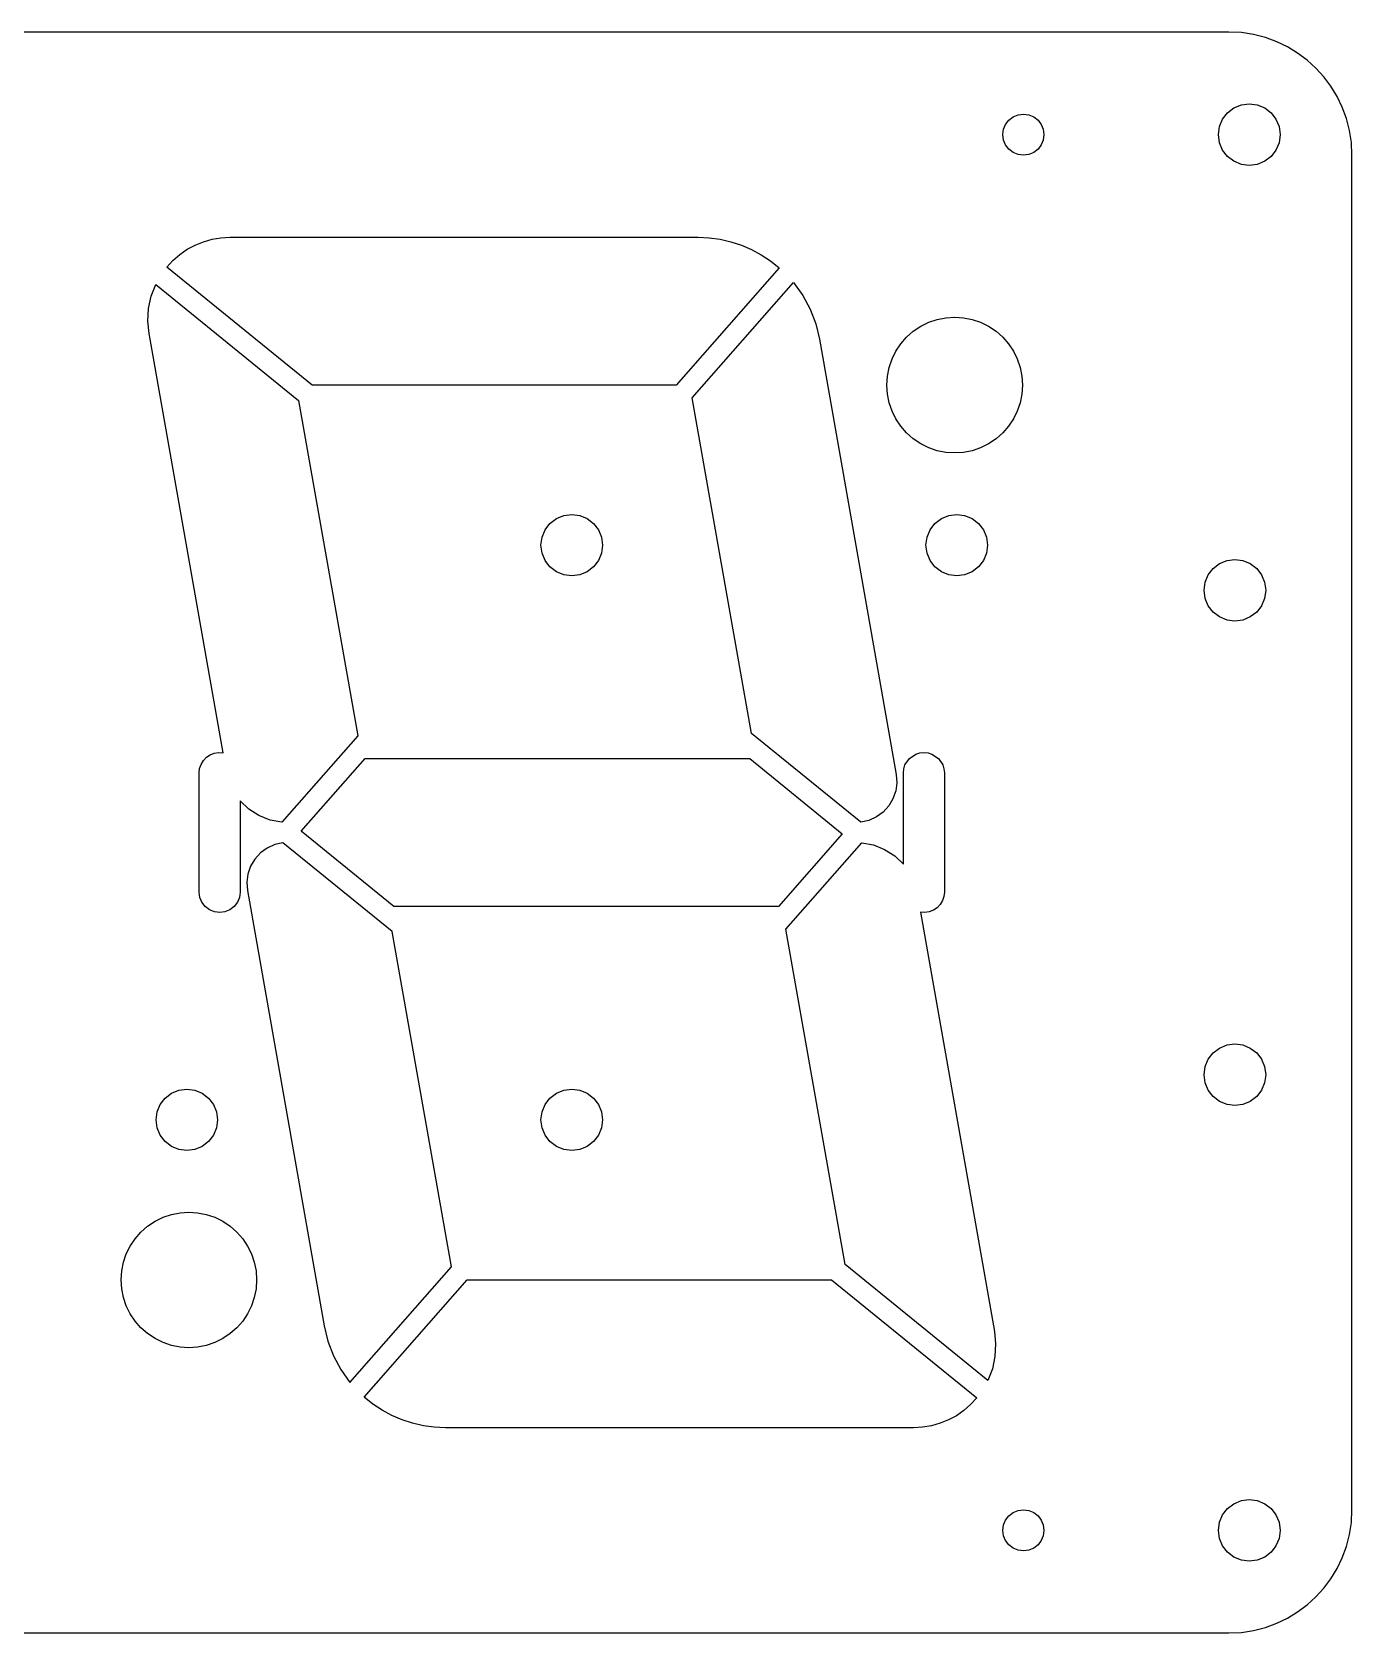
# Model space of a CAD drawing. Extents: x -1183 to 1183, y -416 to 183.
# Drawn here: x 940 to 1183, y -415.7 to -120.9 of the extents above; entities that cross this region are included whole.
import ezdxf

# ---------------------------------------------------------------- set-up
doc = ezdxf.new("R2010")
doc.units = 0

msp = doc.modelspace()

# ---------------------------------------------------------------- linework, layer by layer
for p, q in [((1160.32, -120.945), (540.472, -120.945)), ((1162.638604, -121.062089), (1160.32, -120.945)), ((1164.890231, -121.405738), (1162.638604, -121.062089)), ((1167.063482, -121.964546), (1164.890231, -121.405738)), ((1169.146958, -122.727116), (1167.063482, -121.964546)), ((1171.12926, -123.682048), (1169.146958, -122.727116)), ((1172.998989, -124.817944), (1171.12926, -123.682048)), ((1174.744748, -126.123406), (1172.998989, -124.817944)), ((1176.355137, -127.587033), (1174.744748, -126.123406)), ((1177.818758, -129.197429), (1176.355137, -127.587033)), ((1179.124212, -130.943194), (1177.818758, -129.197429)), ((1180.2601, -132.812928), (1179.124212, -130.943194)), ((1160.07313, -135.842806), (1161.25605, -134.933242)), ((1161.25605, -134.933242), (1162.635215, -134.363586)), ((1162.635215, -134.363586), (1164.0907, -134.1737)), ((1164.0907, -134.1737), (1165.546185, -134.363586)), ((1165.546185, -134.363586), (1166.92535, -134.933242)), ((1166.92535, -134.933242), (1168.10827, -135.842806)), ((1181.215023, -134.795235), (1180.2601, -132.812928)), ((1181.977584, -136.878714), (1181.215023, -134.795235)), ((1118.868561, -138.853856), (1119.242323, -137.946877)), ((1119.242323, -137.946877), (1119.836771, -137.166531)), ((1119.836771, -137.166531), (1120.62639, -136.557285)), ((1120.62639, -136.557285), (1121.547811, -136.17563)), ((1121.547811, -136.17563), (1122.5205, -136.048411)), ((1122.5205, -136.048411), (1123.493189, -136.17563)), ((1123.493189, -136.17563), (1124.41461, -136.557285)), ((1124.41461, -136.557285), (1125.204229, -137.166531)), ((1125.204229, -137.166531), (1125.798677, -137.946877)), ((1125.798677, -137.946877), (1126.172439, -138.853856)), ((1158.4214, -139.843), (1158.617646, -138.36378)), ((1158.617646, -138.36378), (1159.180942, -137.00835)), ((1159.180942, -137.00835), (1160.07313, -135.842806)), ((1168.10827, -135.842806), (1169.000458, -137.00835)), ((1169.000458, -137.00835), (1169.563754, -138.36378)), ((1169.563754, -138.36378), (1169.76, -139.843)), ((1182.536383, -139.051967), (1181.977584, -136.878714)), ((1118.741, -139.843), (1118.868561, -138.853856)), ((1118.868561, -140.832144), (1118.741, -139.843)), ((1119.242323, -141.739123), (1118.868561, -140.832144)), ((1126.172439, -140.832144), (1125.798677, -141.739123)), ((1126.172439, -138.853856), (1126.3, -139.843)), ((1126.3, -139.843), (1126.172439, -140.832144)), ((1126.3, -139.843), (1126.3, -139.843)), ((1158.617646, -141.32222), (1158.4214, -139.843)), ((1159.180942, -142.67765), (1158.617646, -141.32222)), ((1169.563754, -141.32222), (1169.000458, -142.67765)), ((1169.76, -139.843), (1169.563754, -141.32222)), ((1169.76, -139.843), (1169.76, -139.843)), ((1182.880021, -141.303595), (1182.536383, -139.051967)), ((1182.9971, -143.6222), (1182.880021, -141.303595)), ((1119.836771, -142.519469), (1119.242323, -141.739123)), ((1120.62639, -143.128715), (1119.836771, -142.519469)), ((1121.547811, -143.51037), (1120.62639, -143.128715)), ((1122.5205, -143.637589), (1121.547811, -143.51037)), ((1123.493189, -143.51037), (1122.5205, -143.637589)), ((1124.41461, -143.128715), (1123.493189, -143.51037)), ((1125.204229, -142.519469), (1124.41461, -143.128715)), ((1125.798677, -141.739123), (1125.204229, -142.519469)), ((1160.07313, -143.843194), (1159.180942, -142.67765)), ((1161.25605, -144.752758), (1160.07313, -143.843194)), ((1168.10827, -143.843194), (1166.92535, -144.752758)), ((1169.000458, -142.67765), (1168.10827, -143.843194)), ((1182.9971, -393.0712), (1182.9971, -143.6222)), ((1162.635215, -145.322414), (1161.25605, -144.752758)), ((1164.0907, -145.5123), (1162.635215, -145.322414)), ((1165.546185, -145.322414), (1164.0907, -145.5123)), ((1166.92535, -144.752758), (1165.546185, -145.322414)), ((971.54876, -159.558863), (973.139885, -159.10834)), ((973.139885, -159.10834), (974.780276, -158.833325)), ((974.780276, -158.833325), (976.4563, -158.74023)), ((976.4563, -158.74023), (1062.6234, -158.74023)), ((1062.6234, -158.74023), (1064.674868, -158.833173)), ((1064.674868, -158.833173), (1066.697185, -159.109092)), ((1066.697185, -159.109092), (1068.678763, -159.563627)), ((965.949592, -162.987749), (967.207318, -161.899336)), ((967.207318, -161.899336), (968.568843, -160.960775)), ((968.568843, -160.960775), (970.020535, -160.178479)), ((970.020535, -160.178479), (971.54876, -159.558863)), ((1068.678763, -159.563627), (1070.608013, -160.192421)), ((1070.608013, -160.192421), (1072.47335, -160.991113)), ((1072.47335, -160.991113), (1074.263185, -161.955344)), ((1074.263185, -161.955344), (1075.965931, -163.080757)), ((964.8093, -164.2196), (965.949592, -162.987749)), ((991.5645, -185.9528), (964.8093, -164.2196)), ((1077.57, -164.363), (1058.6051, -185.9528)), ((1075.965931, -163.080757), (1077.57, -164.36299)), ((1077.57, -164.36299), (1077.57, -164.363)), ((961.946871, -169.605788), (962.76966, -167.4333)), ((962.76966, -167.4333), (989.06666, -188.7943)), ((1061.5348, -188.337), (1080.1971, -167.0918)), ((1080.1971, -167.0918), (1081.876584, -169.44452)), ((961.468435, -171.865333), (961.946871, -169.605788)), ((1081.876584, -169.44452), (1083.238294, -171.981231)), ((961.339744, -174.171386), (961.468435, -171.865333)), ((1083.238294, -171.981231), (1084.267633, -174.670026)), ((1105.098862, -174.388434), (1106.649922, -173.864406)), ((1106.649922, -173.864406), (1108.243185, -173.549989)), ((1108.243185, -173.549989), (1109.85755, -173.445184)), ((1109.85755, -173.445184), (1111.471915, -173.549989)), ((1111.471915, -173.549989), (1113.065178, -173.864406)), ((1113.065178, -173.864406), (1114.616238, -174.388434)), ((961.56619, -176.4834), (961.339744, -174.171386)), ((975.17409, -253.6578), (961.56619, -176.4834)), ((1084.267633, -174.670026), (1084.95, -177.479)), ((1101.006315, -177.12985), (1102.233623, -176.046288)), ((1102.233623, -176.046288), (1103.611108, -175.122073)), ((1103.611108, -175.122073), (1105.098862, -174.388434)), ((1114.616238, -174.388434), (1116.103992, -175.122073)), ((1116.103992, -175.122073), (1117.481477, -176.046288)), ((1117.481477, -176.046288), (1118.708785, -177.12985)), ((1084.95, -177.479), (1099.0845, -257.64)), ((1084.95, -177.479), (1084.95, -177.479)), ((1098.330617, -181.153668), (1099.044295, -179.701835)), ((1099.044295, -179.701835), (1099.9397, -178.354464)), ((1099.9397, -178.354464), (1101.006315, -177.12985)), ((1118.708785, -177.12985), (1119.7754, -178.354464)), ((1119.7754, -178.354464), (1120.670805, -179.701835)), ((1120.670805, -179.701835), (1121.384483, -181.153668)), ((1097.490503, -184.297545), (1097.80918, -182.69167)), ((1097.80918, -182.69167), (1098.330617, -181.153668)), ((1121.384483, -181.153668), (1121.90592, -182.69167)), ((1121.90592, -182.69167), (1122.224597, -184.297545)), ((1097.3851, -185.953), (1097.490503, -184.297545)), ((1122.224597, -184.297545), (1122.33, -185.953)), ((1058.6051, -185.9528), (991.5645, -185.9528)), ((1072.4264, -250.1063), (1061.5348, -188.337)), ((1097.490503, -187.608455), (1097.3851, -185.953)), ((1097.80918, -189.21433), (1097.490503, -187.608455)), ((1122.224597, -187.608455), (1121.90592, -189.21433)), ((1122.33, -185.953), (1122.224597, -187.608455)), ((1122.33, -185.953), (1122.33, -185.953)), ((989.06666, -188.7943), (999.95826, -250.5636)), ((1098.330617, -190.752332), (1097.80918, -189.21433)), ((1099.044295, -192.204165), (1098.330617, -190.752332)), ((1121.384483, -190.752332), (1120.670805, -192.204165)), ((1121.90592, -189.21433), (1121.384483, -190.752332)), ((1099.9397, -193.551536), (1099.044295, -192.204165)), ((1101.006315, -194.77615), (1099.9397, -193.551536)), ((1119.7754, -193.551536), (1118.708785, -194.77615)), ((1120.670805, -192.204165), (1119.7754, -193.551536)), ((1102.233623, -195.859712), (1101.006315, -194.77615)), ((1103.611108, -196.783927), (1102.233623, -195.859712)), ((1105.098862, -197.517566), (1103.611108, -196.783927)), ((1106.649922, -198.041594), (1105.098862, -197.517566)), ((1114.616238, -197.517566), (1113.065178, -198.041594)), ((1116.103992, -196.783927), (1114.616238, -197.517566)), ((1117.481477, -195.859712), (1116.103992, -196.783927)), ((1118.708785, -194.77615), (1117.481477, -195.859712)), ((1108.243185, -198.356011), (1106.649922, -198.041594)), ((1109.85755, -198.460816), (1108.243185, -198.356011)), ((1111.471915, -198.356011), (1109.85755, -198.460816)), ((1113.065178, -198.041594), (1111.471915, -198.356011)), ((1034.460942, -212.59835), (1035.35313, -211.432806)), ((1035.35313, -211.432806), (1036.53605, -210.523242)), ((1036.53605, -210.523242), (1037.915215, -209.953586)), ((1037.915215, -209.953586), (1039.3707, -209.7637)), ((1039.3707, -209.7637), (1040.826185, -209.953586)), ((1040.826185, -209.953586), (1042.20535, -210.523242)), ((1042.20535, -210.523242), (1043.38827, -211.432806)), ((1043.38827, -211.432806), (1044.280458, -212.59835)), ((1105.330942, -212.59835), (1106.22313, -211.432806)), ((1106.22313, -211.432806), (1107.40605, -210.523242)), ((1107.40605, -210.523242), (1108.785215, -209.953586)), ((1108.785215, -209.953586), (1110.2407, -209.7637)), ((1110.2407, -209.7637), (1111.696185, -209.953586)), ((1111.696185, -209.953586), (1113.07535, -210.523242)), ((1113.07535, -210.523242), (1114.25827, -211.432806)), ((1114.25827, -211.432806), (1115.150458, -212.59835)), ((1033.7014, -215.433), (1033.897646, -213.95378)), ((1033.897646, -213.95378), (1034.460942, -212.59835)), ((1044.280458, -212.59835), (1044.843754, -213.95378)), ((1044.843754, -213.95378), (1045.04, -215.433)), ((1104.5714, -215.433), (1104.767646, -213.95378)), ((1104.767646, -213.95378), (1105.330942, -212.59835)), ((1115.150458, -212.59835), (1115.713754, -213.95378)), ((1115.713754, -213.95378), (1115.91, -215.433)), ((1033.897646, -216.91222), (1033.7014, -215.433)), ((1034.460942, -218.26765), (1033.897646, -216.91222)), ((1044.843754, -216.91222), (1044.280458, -218.26765)), ((1045.04, -215.433), (1044.843754, -216.91222)), ((1045.04, -215.433), (1045.04, -215.433)), ((1104.767646, -216.91222), (1104.5714, -215.433)), ((1105.330942, -218.26765), (1104.767646, -216.91222)), ((1115.713754, -216.91222), (1115.150458, -218.26765)), ((1115.91, -215.433), (1115.713754, -216.91222)), ((1115.91, -215.433), (1115.91, -215.433)), ((1159.995215, -218.268585), (1161.4507, -218.078699)), ((1161.4507, -218.078699), (1162.906185, -218.268585)), ((1035.35313, -219.433194), (1034.460942, -218.26765)), ((1036.53605, -220.342758), (1035.35313, -219.433194)), ((1037.915215, -220.912414), (1036.53605, -220.342758)), ((1039.3707, -221.1023), (1037.915215, -220.912414)), ((1040.826185, -220.912414), (1039.3707, -221.1023)), ((1042.20535, -220.342758), (1040.826185, -220.912414)), ((1043.38827, -219.433194), (1042.20535, -220.342758)), ((1044.280458, -218.26765), (1043.38827, -219.433194)), ((1106.22313, -219.433194), (1105.330942, -218.26765)), ((1107.40605, -220.342758), (1106.22313, -219.433194)), ((1108.785215, -220.912414), (1107.40605, -220.342758)), ((1110.2407, -221.1023), (1108.785215, -220.912414)), ((1111.696185, -220.912414), (1110.2407, -221.1023)), ((1113.07535, -220.342758), (1111.696185, -220.912414)), ((1114.25827, -219.433194), (1113.07535, -220.342758)), ((1115.150458, -218.26765), (1114.25827, -219.433194)), ((1155.977645, -222.268779), (1156.540942, -220.91335)), ((1156.540942, -220.91335), (1157.43313, -219.747805)), ((1157.43313, -219.747805), (1158.61605, -218.838241)), ((1158.61605, -218.838241), (1159.995215, -218.268585)), ((1162.906185, -218.268585), (1164.28535, -218.838241)), ((1164.28535, -218.838241), (1165.46827, -219.747805)), ((1165.46827, -219.747805), (1166.360458, -220.91335)), ((1166.360458, -220.91335), (1166.923755, -222.268779)), ((1155.7814, -223.748), (1155.977645, -222.268779)), ((1155.977646, -225.22722), (1155.7814, -223.748)), ((1167.12, -223.748), (1166.923754, -225.22722)), ((1166.923755, -222.268779), (1167.12, -223.748)), ((1167.12, -223.748), (1167.12, -223.748)), ((1156.540942, -226.58265), (1155.977646, -225.22722)), ((1157.43313, -227.748194), (1156.540942, -226.58265)), ((1166.360458, -226.58265), (1165.46827, -227.748194)), ((1166.923754, -225.22722), (1166.360458, -226.58265)), ((1158.61605, -228.657758), (1157.43313, -227.748194)), ((1159.995215, -229.227414), (1158.61605, -228.657758)), ((1161.4507, -229.4173), (1159.995215, -229.227414)), ((1162.906185, -229.227414), (1161.4507, -229.4173)), ((1164.28535, -228.657758), (1162.906185, -229.227414)), ((1165.46827, -227.748194), (1164.28535, -228.657758)), ((999.95826, -250.5636), (985.99756, -266.4566)), ((1092.5543, -266.4562), (1072.4264, -250.1063)), ((970.861598, -256.567219), (971.122448, -255.796148)), ((971.122448, -255.796148), (971.5423, -255.098784)), ((971.5423, -255.098784), (972.108965, -254.501423)), ((972.108965, -254.501423), (972.791514, -254.040905)), ((972.791514, -254.040905), (973.548514, -253.741667)), ((973.548514, -253.741667), (974.352021, -253.611402)), ((974.352021, -253.611402), (975.17409, -253.6578)), ((989.5686, -268.1178), (1001.32, -254.74)), ((1001.32, -254.74), (1072.1401, -254.74)), ((1072.1401, -254.74), (1089.1717, -268.5748)), ((1100.486787, -256.624289), (1100.707016, -255.914829)), ((1100.707016, -255.914829), (1101.517005, -254.713455)), ((1101.517005, -254.713455), (1102.718379, -253.903467)), ((1102.718379, -253.903467), (1103.427839, -253.683238)), ((1103.427839, -253.683238), (1104.18955, -253.606451)), ((1104.18955, -253.606451), (1104.951261, -253.683238)), ((1104.951261, -253.683238), (1105.660721, -253.903467)), ((1105.660721, -253.903467), (1106.862095, -254.713455)), ((1106.862095, -254.713455), (1107.672084, -255.914829)), ((1107.672084, -255.914829), (1107.892313, -256.624289)), ((970.77194, -257.3857), (970.861598, -256.567219)), ((970.77194, -279.307), (970.77194, -257.3857)), ((1099.196085, -259.175622), (1098.997694, -260.686918)), ((1099.0845, -257.64), (1099.196085, -259.175622)), ((1100.41, -257.386), (1100.486787, -256.624289)), ((1100.41, -274.17), (1100.41, -257.386)), ((1107.892313, -256.624289), (1107.9691, -257.386)), ((1107.9691, -257.386), (1107.9691, -279.3073)), ((1098.500212, -262.127711), (1097.714522, -263.451826)), ((1098.997694, -260.686918), (1098.500212, -262.127711)), ((978.331, -262.523), (978.331, -279.307)), ((978.33105, -262.523), (978.331, -262.523)), ((979.928504, -264.059515), (978.33105, -262.523)), ((981.776079, -265.246445), (979.928504, -264.059515)), ((983.817767, -266.055052), (981.776079, -265.246445)), ((1096.676886, -264.589322), (1095.443637, -265.48513)), ((1097.714522, -263.451826), (1096.676886, -264.589322)), ((985.99756, -266.4566), (983.817767, -266.055052)), ((1006.6002, -281.9526), (989.5686, -268.1178)), ((1094.055775, -266.115379), (1092.5543, -266.4562)), ((1095.443637, -265.48513), (1094.055775, -266.115379)), ((983.292663, -271.207074), (982.059416, -272.102883)), ((984.680525, -270.576822), (983.292663, -271.207074)), ((986.182, -270.236), (984.680525, -270.576822)), ((1006.30993, -286.58591), (986.182, -270.236)), ((1089.1717, -268.5748), (1077.4204, -281.9526)), ((1078.7829, -286.12939), (1092.7435, -270.23639)), ((1092.7435, -270.23639), (1094.923291, -270.637939)), ((1094.923291, -270.637939), (1096.964976, -271.446547)), ((981.02178, -273.240381), (980.236092, -274.564497)), ((982.059416, -272.102883), (981.02178, -273.240381)), ((1096.964976, -271.446547), (1098.812548, -272.633476)), ((1098.812548, -272.633476), (1100.41, -274.16999)), ((979.738611, -276.005291), (979.540222, -277.516587)), ((980.236092, -274.564497), (979.738611, -276.005291)), ((1100.41, -274.16999), (1100.41, -274.17)), ((970.90277, -280.293146), (970.77194, -279.307)), ((978.331, -279.307), (978.20017, -280.293146)), ((979.540222, -277.516587), (979.65181, -279.05221)), ((979.65181, -279.05221), (993.78641, -359.21321)), ((1107.9691, -279.3073), (1107.87944, -280.125772)), ((971.278301, -281.196765), (970.90277, -280.293146)), ((971.873093, -281.973794), (971.278301, -281.196765)), ((972.661705, -282.580169), (971.873093, -281.973794)), ((973.581148, -282.95994), (972.661705, -282.580169)), ((974.55147, -283.08653), (973.581148, -282.95994)), ((975.521792, -282.95994), (974.55147, -283.08653)), ((976.441235, -282.580169), (975.521792, -282.95994)), ((977.229847, -281.973794), (976.441235, -282.580169)), ((977.824639, -281.196765), (977.229847, -281.973794)), ((978.20017, -280.293146), (977.824639, -281.196765)), ((1077.4204, -281.9526), (1006.6002, -281.9526)), ((1105.192558, -282.951305), (1104.389061, -283.081577)), ((1105.949548, -282.652065), (1105.192558, -282.951305)), ((1106.632087, -282.191548), (1105.949548, -282.652065)), ((1107.198744, -281.594191), (1106.632087, -282.191548)), ((1107.618592, -280.896834), (1107.198744, -281.594191)), ((1107.87944, -280.125772), (1107.618592, -280.896834)), ((1104.389061, -283.081577), (1103.567, -283.03519)), ((1103.567, -283.03519), (1117.1749, -360.20959)), ((1017.20153, -348.35521), (1006.30993, -286.58591)), ((1089.6744, -347.89869), (1078.7829, -286.12939)), ((1156.540942, -310.11035), (1157.43313, -308.944805)), ((1157.43313, -308.944805), (1158.61605, -308.035241)), ((1158.61605, -308.035241), (1159.995215, -307.465585)), ((1159.995215, -307.465585), (1161.4507, -307.275699)), ((1161.4507, -307.275699), (1162.906185, -307.465585)), ((1162.906185, -307.465585), (1164.28535, -308.035241)), ((1164.28535, -308.035241), (1165.46827, -308.944805)), ((1165.46827, -308.944805), (1166.360458, -310.11035)), ((1155.7814, -312.945), (1155.977645, -311.465779)), ((1155.977645, -311.465779), (1156.540942, -310.11035)), ((1166.360458, -310.11035), (1166.923755, -311.465779)), ((1166.923755, -311.465779), (1167.12, -312.945)), ((1155.977646, -314.42422), (1155.7814, -312.945)), ((1156.540942, -315.77965), (1155.977646, -314.42422)), ((1166.923754, -314.42422), (1166.360458, -315.77965)), ((1167.12, -312.945), (1166.923754, -314.42422)), ((1167.12, -312.945), (1167.12, -312.945)), ((963.593955, -318.425355), (964.486142, -317.259813)), ((964.486142, -317.259813), (965.66906, -316.350251)), ((965.66906, -316.350251), (967.048223, -315.780595)), ((967.048223, -315.780595), (968.503705, -315.59071)), ((968.503705, -315.59071), (969.959187, -315.780595)), ((969.959187, -315.780595), (971.33835, -316.350251)), ((971.33835, -316.350251), (972.521268, -317.259813)), ((972.521268, -317.259813), (973.413454, -318.425355)), ((1034.460942, -318.42535), (1035.35313, -317.259806)), ((1035.35313, -317.259806), (1036.53605, -316.350242)), ((1036.53605, -316.350242), (1037.915215, -315.780586)), ((1037.915215, -315.780586), (1039.3707, -315.5907)), ((1039.3707, -315.5907), (1040.826185, -315.780586)), ((1040.826185, -315.780586), (1042.20535, -316.350242)), ((1042.20535, -316.350242), (1043.38827, -317.259806)), ((1043.38827, -317.259806), (1044.280458, -318.42535)), ((1157.43313, -316.945194), (1156.540942, -315.77965)), ((1158.61605, -317.854758), (1157.43313, -316.945194)), ((1159.995215, -318.424414), (1158.61605, -317.854758)), ((1164.28535, -317.854758), (1162.906185, -318.424414)), ((1165.46827, -316.945194), (1164.28535, -317.854758)), ((1166.360458, -315.77965), (1165.46827, -316.945194)), ((962.83441, -321.26), (963.030658, -319.780782)), ((963.030655, -322.739218), (962.83441, -321.26)), ((963.030658, -319.780782), (963.593955, -318.425355)), ((973.413454, -318.425355), (973.97675, -319.780782)), ((974.173, -321.26), (973.976749, -322.739218)), ((973.97675, -319.780782), (974.172995, -321.26)), ((974.172995, -321.26), (974.173, -321.26)), ((1033.7014, -321.26), (1033.897646, -319.78078)), ((1033.897646, -322.73922), (1033.7014, -321.26)), ((1033.897646, -319.78078), (1034.460942, -318.42535)), ((1044.280458, -318.42535), (1044.843754, -319.78078)), ((1044.843754, -319.78078), (1045.04, -321.26)), ((1045.04, -321.26), (1044.843754, -322.73922)), ((1045.04, -321.26), (1045.04, -321.26)), ((1161.4507, -318.6143), (1159.995215, -318.424414)), ((1162.906185, -318.424414), (1161.4507, -318.6143)), ((963.593951, -324.094645), (963.030655, -322.739218)), ((964.486137, -325.260187), (963.593951, -324.094645)), ((973.41345, -324.094645), (972.521263, -325.260187)), ((973.976749, -322.739218), (973.41345, -324.094645)), ((1034.460942, -324.09465), (1033.897646, -322.73922)), ((1035.35313, -325.260194), (1034.460942, -324.09465)), ((1044.280458, -324.09465), (1043.38827, -325.260194)), ((1044.843754, -322.73922), (1044.280458, -324.09465)), ((965.669055, -326.169749), (964.486137, -325.260187)), ((967.048218, -326.739405), (965.669055, -326.169749)), ((968.5037, -326.92929), (967.048218, -326.739405)), ((969.959182, -326.739405), (968.5037, -326.92929)), ((971.338345, -326.169749), (969.959182, -326.739405)), ((972.521263, -325.260187), (971.338345, -326.169749)), ((1036.53605, -326.169758), (1035.35313, -325.260194)), ((1037.915215, -326.739414), (1036.53605, -326.169758)), ((1039.3707, -326.9293), (1037.915215, -326.739414)), ((1040.826185, -326.739414), (1039.3707, -326.9293)), ((1042.20535, -326.169758), (1040.826185, -326.739414)), ((1043.38827, -325.260194), (1042.20535, -326.169758)), ((964.130968, -339.207529), (965.679524, -338.685346)), ((965.679524, -338.685346), (967.270056, -338.372037)), ((967.270056, -338.372037), (968.881575, -338.2676)), ((968.881575, -338.2676), (970.493094, -338.372037)), ((970.493094, -338.372037), (972.083626, -338.685346)), ((972.083626, -338.685346), (973.632182, -339.207529)), ((958.976363, -343.160402), (960.042964, -341.939616)), ((960.042964, -341.939616), (961.269466, -340.859618)), ((961.269466, -340.859618), (962.645375, -339.938585)), ((962.645375, -339.938585), (964.130968, -339.207529)), ((973.632182, -339.207529), (975.117775, -339.938585)), ((975.117775, -339.938585), (976.493684, -340.859618)), ((976.493684, -340.859618), (977.720186, -341.939616)), ((977.720186, -341.939616), (978.786786, -343.160402)), ((957.364839, -345.951635), (958.080157, -344.5038)), ((958.080157, -344.5038), (958.976363, -343.160402)), ((978.786786, -343.160402), (979.68299, -344.5038)), ((979.68299, -344.5038), (980.398305, -345.951635)), ((956.518842, -349.087911), (956.840902, -347.485731)), ((956.840902, -347.485731), (957.364839, -345.951635)), ((980.398305, -345.951635), (980.922237, -347.485731)), ((980.922237, -347.485731), (981.244292, -349.087911)), ((956.40915, -350.74), (956.518842, -349.087911)), ((956.518833, -352.392089), (956.40915, -350.74)), ((981.244292, -349.087911), (981.353975, -350.74)), ((981.354, -350.74), (981.2443, -352.392089)), ((981.353975, -350.74), (981.354, -350.74)), ((998.53933, -369.60041), (1017.20153, -348.35521)), ((1001.17, -372.33), (1020.1349, -350.7402)), ((1020.1349, -350.7402), (1087.1756, -350.7402)), ((1087.1756, -350.7402), (1113.9307, -372.4734)), ((1115.9714, -369.25969), (1089.6744, -347.89869)), ((956.840888, -353.994269), (956.518833, -352.392089)), ((981.2443, -352.392089), (980.922233, -353.994269)), ((957.36482, -355.528365), (956.840888, -353.994269)), ((958.080135, -356.9762), (957.36482, -355.528365)), ((980.398292, -355.528365), (979.682971, -356.9762)), ((980.922233, -353.994269), (980.398292, -355.528365)), ((958.976339, -358.319598), (958.080135, -356.9762)), ((960.042939, -359.540384), (958.976339, -358.319598)), ((961.269441, -360.620382), (960.042939, -359.540384)), ((977.720162, -359.540384), (976.493659, -360.620382)), ((978.786763, -358.319598), (977.720162, -359.540384)), ((979.682971, -356.9762), (978.786763, -358.319598)), ((993.78641, -359.21321), (994.468782, -362.022185)), ((962.64535, -361.541415), (961.269441, -360.620382)), ((964.130943, -362.272471), (962.64535, -361.541415)), ((965.679499, -362.794654), (964.130943, -362.272471)), ((973.632157, -362.272471), (972.083601, -362.794654)), ((975.11775, -361.541415), (973.632157, -362.272471)), ((976.493659, -360.620382), (975.11775, -361.541415)), ((994.468782, -362.022185), (995.498125, -364.71098)), ((1117.1749, -360.20959), (1117.401339, -362.521606)), ((1117.401339, -362.521606), (1117.27264, -364.82766)), ((967.270031, -363.107963), (965.679499, -362.794654)), ((968.88155, -363.2124), (967.270031, -363.107963)), ((970.493069, -363.107963), (968.88155, -363.2124)), ((972.083601, -362.794654), (970.493069, -363.107963)), ((995.498125, -364.71098), (996.859841, -367.247691)), ((1117.27264, -364.82766), (1116.794197, -367.087204)), ((996.859841, -367.247691), (998.53933, -369.60041)), ((1116.794197, -367.087204), (1115.9714, -369.25969)), ((1001.17, -372.33001), (1001.17, -372.33)), ((1002.774069, -373.612245), (1001.17, -372.33001)), ((1004.476814, -374.737658), (1002.774069, -373.612245)), ((1112.790417, -373.705243), (1111.532703, -374.793651)), ((1113.9307, -372.4734), (1112.790417, -373.705243)), ((1006.266649, -375.701891), (1004.476814, -374.737658)), ((1008.131986, -376.500585), (1006.266649, -375.701891)), ((1010.061237, -377.129379), (1008.131986, -376.500585)), ((1012.042814, -377.583916), (1010.061237, -377.129379)), ((1107.1913, -377.134123), (1105.600189, -377.584651)), ((1108.719511, -376.514505), (1107.1913, -377.134123)), ((1110.17119, -375.732209), (1108.719511, -376.514505)), ((1111.532703, -374.793651), (1110.17119, -375.732209)), ((1014.065131, -377.859836), (1012.042814, -377.583916)), ((1016.1166, -377.95278), (1014.065131, -377.859836)), ((1102.2838, -377.95278), (1016.1166, -377.95278)), ((1103.959811, -377.859675), (1102.2838, -377.95278)), ((1105.600189, -377.584651), (1103.959811, -377.859675)), ((1160.07313, -392.849806), (1161.25605, -391.940242)), ((1161.25605, -391.940242), (1162.635215, -391.370586)), ((1162.635215, -391.370586), (1164.0907, -391.1807)), ((1164.0907, -391.1807), (1165.546185, -391.370586)), ((1165.546185, -391.370586), (1166.92535, -391.940242)), ((1166.92535, -391.940242), (1168.10827, -392.849806)), ((1118.868561, -395.860856), (1119.242323, -394.953877)), ((1119.242323, -394.953877), (1119.836771, -394.173531)), ((1119.836771, -394.173531), (1120.62639, -393.564285)), ((1120.62639, -393.564285), (1121.547811, -393.18263)), ((1121.547811, -393.18263), (1122.5205, -393.055411)), ((1122.5205, -393.055411), (1123.493189, -393.18263)), ((1123.493189, -393.18263), (1124.41461, -393.564285)), ((1124.41461, -393.564285), (1125.204229, -394.173531)), ((1125.204229, -394.173531), (1125.798677, -394.953877)), ((1125.798677, -394.953877), (1126.172439, -395.860856)), ((1158.617646, -395.37078), (1159.180942, -394.01535)), ((1159.180942, -394.01535), (1160.07313, -392.849806)), ((1168.10827, -392.849806), (1169.000458, -394.01535)), ((1169.000458, -394.01535), (1169.563754, -395.37078)), ((1182.880021, -395.389805), (1182.9971, -393.0712)), ((1118.741, -396.85), (1118.868561, -395.860856)), ((1118.868561, -397.839144), (1118.741, -396.85)), ((1119.242323, -398.746123), (1118.868561, -397.839144)), ((1126.172439, -397.839144), (1125.798677, -398.746123)), ((1126.172439, -395.860856), (1126.3, -396.85)), ((1126.3, -396.85), (1126.172439, -397.839144)), ((1126.3, -396.85), (1126.3, -396.85)), ((1158.4214, -396.85), (1158.617646, -395.37078)), ((1158.617646, -398.32922), (1158.4214, -396.85)), ((1169.563754, -395.37078), (1169.76, -396.85)), ((1169.76, -396.85), (1169.563754, -398.32922)), ((1169.76, -396.85), (1169.76, -396.85)), ((1181.977584, -399.814686), (1182.536383, -397.641433)), ((1182.536383, -397.641433), (1182.880021, -395.389805)), ((1119.836771, -399.526469), (1119.242323, -398.746123)), ((1120.62639, -400.135715), (1119.836771, -399.526469)), ((1121.547811, -400.51737), (1120.62639, -400.135715)), ((1122.5205, -400.644589), (1121.547811, -400.51737)), ((1123.493189, -400.51737), (1122.5205, -400.644589)), ((1124.41461, -400.135715), (1123.493189, -400.51737)), ((1125.204229, -399.526469), (1124.41461, -400.135715)), ((1125.798677, -398.746123), (1125.204229, -399.526469)), ((1159.180942, -399.68465), (1158.617646, -398.32922)), ((1160.07313, -400.850194), (1159.180942, -399.68465)), ((1161.25605, -401.759758), (1160.07313, -400.850194)), ((1168.10827, -400.850194), (1166.92535, -401.759758)), ((1169.000458, -399.68465), (1168.10827, -400.850194)), ((1169.563754, -398.32922), (1169.000458, -399.68465)), ((1181.215023, -401.898165), (1181.977584, -399.814686)), ((1162.635215, -402.329414), (1161.25605, -401.759758)), ((1164.0907, -402.5193), (1162.635215, -402.329414)), ((1165.546185, -402.329414), (1164.0907, -402.5193)), ((1166.92535, -401.759758), (1165.546185, -402.329414)), ((1179.124212, -405.750206), (1180.2601, -403.880472)), ((1180.2601, -403.880472), (1181.215023, -401.898165)), ((1177.818758, -407.495971), (1179.124212, -405.750206)), ((1174.744748, -410.569994), (1176.355137, -409.106367)), ((1176.355137, -409.106367), (1177.818758, -407.495971)), ((1171.12926, -413.011352), (1172.998989, -411.875456)), ((1172.998989, -411.875456), (1174.744748, -410.569994)), ((1160.32, -415.7484), (1162.638604, -415.631311)), ((1162.638604, -415.631311), (1164.890231, -415.287662)), ((1164.890231, -415.287662), (1167.063482, -414.728854)), ((1167.063482, -414.728854), (1169.146958, -413.966284)), ((1169.146958, -413.966284), (1171.12926, -413.011352)), ((540.472, -415.7484), (1160.32, -415.7484))]:
    msp.add_line(p, q)

doc.saveas('drawing.dxf')
